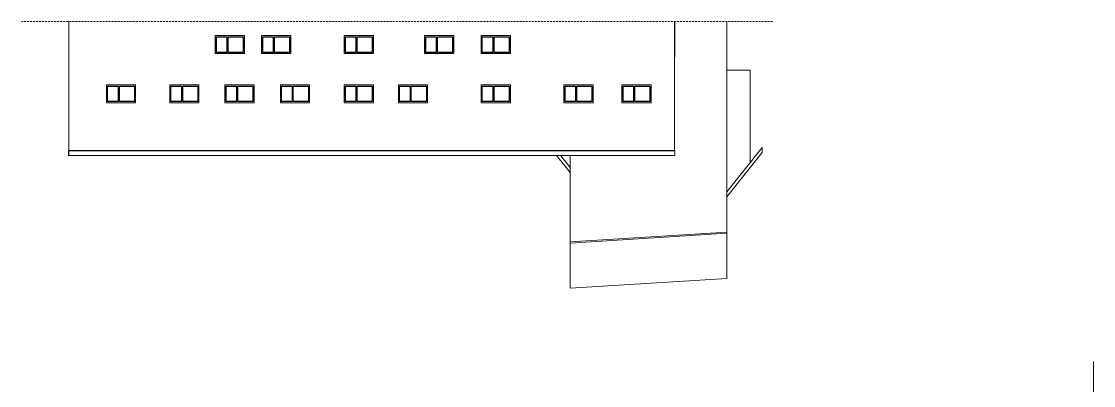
# Model space of a CAD drawing. Header units: inches. Extents: x -3224 to 2593, y -3513 to 2631.
# Drawn here: x -1656 to 988, y 1734 to 2631 of the extents above; entities that cross this region are included whole.
import ezdxf

# ---------------------------------------------------------------- set-up
doc = ezdxf.new("R2010")
doc.units = ezdxf.units.IN
doc.header["$MEASUREMENT"] = 0
doc.linetypes.add('Dash 1_16_', pattern=[0.125, 0.0625, -0.0625])
for name, color, linetype, lineweight in [('A-DOOR', 31, 'Continuous', 30), ('A-DOOR-FRAM', 31, 'Continuous', 13), ('A-GLAZ', 151, 'Continuous', 30), ('A-ROOF', 132, 'Continuous', 13), ('A-ROOF-OTLN', 132, 'Continuous', 9), ('A-WALL', 113, 'Continuous', 13), ('C-TOPO', 7, 'Dash 1_16_', 9)]:
    doc.layers.add(name, color=color, linetype=linetype, lineweight=lineweight)

# ---------------------------------------------------------------- blocks, each defined once
blk = doc.blocks.new('Double-Glass 1 - 72_ x 84_-106700-West')
at = {"layer": 'A-DOOR-FRAM', "color": 8}
for p in [(-673.9, 0), (-672.9, 87)]:
    blk.add_line(p, (-673.9, 87), dxfattribs=at)

msp = doc.modelspace()

# ---------------------------------------------------------------- linework, layer by layer
at = {"layer": 'A-GLAZ'}
for points in [[(-1148.9, 2554.9), (-1174.9, 2554.9), (-1174.9, 2593.3), (-1148.9, 2593.3)], [(-1108.7, 2554.9), (-1145.9, 2554.9), (-1145.9, 2593.3), (-1108.7, 2593.3)], [(-1034.7, 2554.9), (-1060.7, 2554.9), (-1060.7, 2593.3), (-1034.7, 2593.3)], [(-994.6, 2554.9), (-1031.7, 2554.9), (-1031.7, 2593.3), (-994.6, 2593.3)], [(-830.8, 2554.9), (-856.8, 2554.9), (-856.8, 2593.3), (-830.8, 2593.3)], [(-790.7, 2554.9), (-827.8, 2554.9), (-827.8, 2593.3), (-790.7, 2593.3)], [(-632.6, 2554.9), (-658.6, 2554.9), (-658.6, 2593.3), (-632.6, 2593.3)], [(-592.5, 2554.9), (-629.6, 2554.9), (-629.6, 2593.3), (-592.5, 2593.3)], [(-493.1, 2554.9), (-519.1, 2554.9), (-519.1, 2593.3), (-493.1, 2593.3)], [(-453, 2554.9), (-490.1, 2554.9), (-490.1, 2593.3), (-453, 2593.3)], [(-1417.2, 2433.5), (-1443.3, 2433.5), (-1443.3, 2471.9), (-1417.2, 2471.9)], [(-1377.1, 2433.5), (-1414.2, 2433.5), (-1414.2, 2471.9), (-1377.1, 2471.9)], [(-1261.1, 2433.5), (-1287.1, 2433.5), (-1287.1, 2471.9), (-1261.1, 2471.9)], [(-1221, 2433.5), (-1258.1, 2433.5), (-1258.1, 2471.9), (-1221, 2471.9)], [(-1125, 2433.5), (-1151, 2433.5), (-1151, 2471.9), (-1125, 2471.9)], [(-1084.9, 2433.5), (-1122, 2433.5), (-1122, 2471.9), (-1084.9, 2471.9)], [(-988.2, 2433.5), (-1014.2, 2433.5), (-1014.2, 2471.9), (-988.2, 2471.9)], [(-948.1, 2433.5), (-985.2, 2433.5), (-985.2, 2471.9), (-948.1, 2471.9)], [(-830.8, 2433.5), (-856.8, 2433.5), (-856.8, 2471.9), (-830.8, 2471.9)], [(-790.7, 2433.5), (-827.8, 2433.5), (-827.8, 2471.9), (-790.7, 2471.9)], [(-697.2, 2433.5), (-723.3, 2433.5), (-723.3, 2471.9), (-697.2, 2471.9)], [(-657.1, 2433.5), (-694.2, 2433.5), (-694.2, 2471.9), (-657.1, 2471.9)], [(-493.1, 2433.5), (-519.1, 2433.5), (-519.1, 2471.9), (-493.1, 2471.9)], [(-453, 2433.5), (-490.1, 2433.5), (-490.1, 2471.9), (-453, 2471.9)], [(-289.1, 2433.5), (-315.1, 2433.5), (-315.1, 2471.9), (-289.1, 2471.9)], [(-249, 2433.5), (-286.1, 2433.5), (-286.1, 2471.9), (-249, 2471.9)], [(-146, 2433.5), (-172, 2433.5), (-172, 2471.9), (-146, 2471.9)], [(-105.9, 2433.5), (-143, 2433.5), (-143, 2471.9), (-105.9, 2471.9)]]:
    msp.add_lwpolyline(points, close=True, dxfattribs=at)
at = {"layer": 'A-ROOF'}
for p, q in [((-335.9, 2300.6), (-302.8, 2259)), ((-302.8, 2271), (-326.3, 2300.6)), ((171.3, 2320.3), (83.9, 2211)), ((83.9, 2199.1), (171.3, 2308.3)), ((171.3, 2308.3), (171.3, 2320.3)), ((83.8, 2111.8), (-302.8, 2087.7)), ((-302.6, 2084.7), (84, 2108.9)), ((84, 1997.7), (-302.8, 1973.8)), ((988.3, 1792.7), (988.3, -18.4))]:
    msp.add_line(p, q, dxfattribs=at)
at = {"layer": 'A-ROOF-OTLN'}
for p, q in [((-1539.1, 2312.2), (-1539.9, 2312.2)), ((-1539.9, 2312.2), (-1539.9, 2300.9)), ((-1539.9, 2300.9), (-1539.1, 2300.9)), ((-1539.1, 2312.3), (-1539.2, 2312.3)), ((-1539.2, 2312.3), (-1539.2, 2312.2)), ((-1539.1, 2312.3), (-1539.2, 2312.3)), ((-1539.1, 2311.9), (-44.5, 2311.9)), ((-44.5, 2300.6), (-1539.1, 2300.6)), ((-44.5, 2311.9), (-44.5, 2300.6))]:
    msp.add_line(p, q, dxfattribs=at)
at = {"layer": 'A-WALL'}
for p, q in [((-1539.1, 2300.6), (-1539.1, 2631.1)), ((-45.2, 2313.1), (-45.2, 2631.1)), ((83.8, 2631.1), (84, 1997.7)), ((83.8, 2511), (141.2, 2511)), ((141.2, 2511), (141.2, 2282.6)), ((-1539.1, 2313.1), (-45.2, 2313.1)), ((-302.8, 1973.8), (-302.8, 2300.6))]:
    msp.add_line(p, q, dxfattribs=at)
for points in [[(-1105.8, 2551.9), (-1177.9, 2551.9), (-1177.9, 2596.3), (-1105.8, 2596.3)], [(-991.6, 2551.9), (-1063.7, 2551.9), (-1063.7, 2596.3), (-991.6, 2596.3)], [(-787.7, 2551.9), (-859.8, 2551.9), (-859.8, 2596.3), (-787.7, 2596.3)], [(-589.5, 2551.9), (-661.6, 2551.9), (-661.6, 2596.3), (-589.5, 2596.3)], [(-450, 2551.9), (-522.1, 2551.9), (-522.1, 2596.3), (-450, 2596.3)], [(-1374.1, 2430.6), (-1446.2, 2430.6), (-1446.2, 2474.9), (-1374.1, 2474.9)], [(-1218, 2430.6), (-1290.1, 2430.6), (-1290.1, 2474.9), (-1218, 2474.9)], [(-1081.9, 2430.6), (-1154, 2430.6), (-1154, 2474.9), (-1081.9, 2474.9)], [(-945.1, 2430.6), (-1017.2, 2430.6), (-1017.2, 2474.9), (-945.1, 2474.9)], [(-787.7, 2430.6), (-859.8, 2430.6), (-859.8, 2474.9), (-787.7, 2474.9)], [(-654.1, 2430.6), (-726.2, 2430.6), (-726.2, 2474.9), (-654.1, 2474.9)], [(-450, 2430.6), (-522.1, 2430.6), (-522.1, 2474.9), (-450, 2474.9)], [(-246, 2430.6), (-318.1, 2430.6), (-318.1, 2474.9), (-246, 2474.9)], [(-102.9, 2430.6), (-175, 2430.6), (-175, 2474.9), (-102.9, 2474.9)]]:
    msp.add_lwpolyline(points, close=True, dxfattribs=at)
at = {"layer": 'C-TOPO'}
msp.add_line((197.3, 2631.1), (-1655.7, 2631.1), dxfattribs=at)

# ---------------------------------------------------------------- block references
at = {"layer": 'A-DOOR', "rotation": 180}
msp.add_blockref('Double-Glass 1 - 72_ x 84_-106700-West', (-718.1, 2631.1), dxfattribs=at)

doc.saveas('drawing.dxf')
